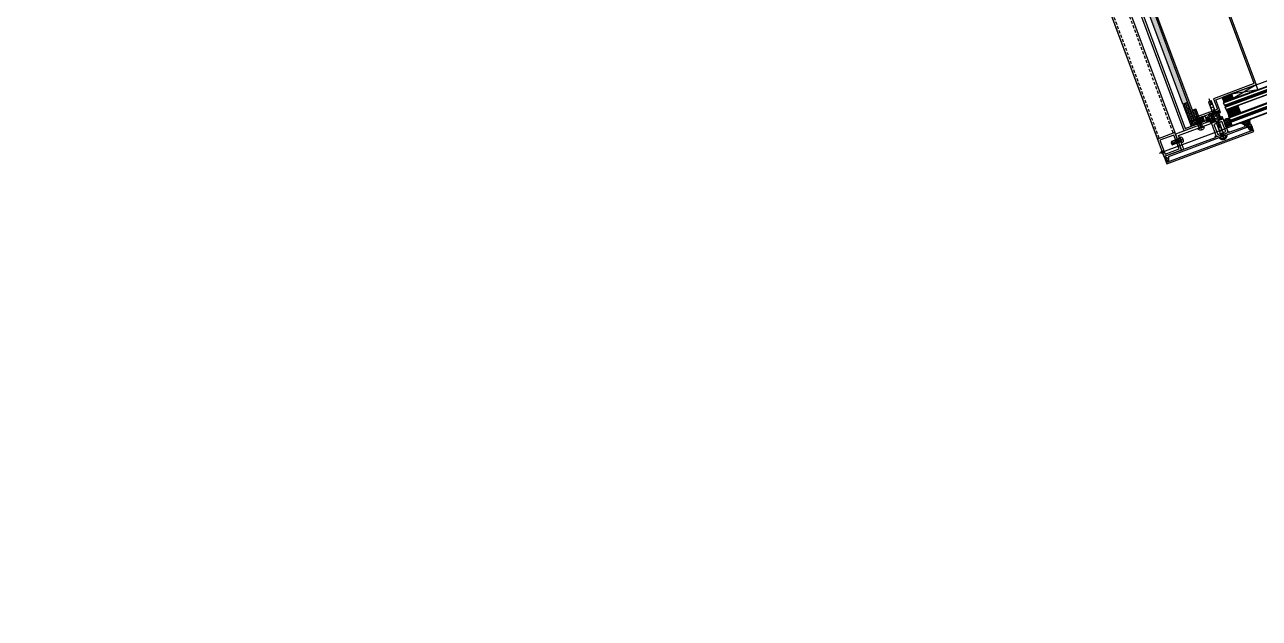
# Model space of a CAD drawing. Extents: x 12199666 to 24617114, y 1197707 to 2548648.
# Drawn here: x 12313494 to 12315486, y 1245557 to 1246514 of the extents above; entities that cross this region are included whole.
import ezdxf

# ---------------------------------------------------------------- set-up
doc = ezdxf.new("R2010")
doc.units = 0
doc.header["$LTSCALE"] = 10
doc.header["$MEASUREMENT"] = 0
for name, pattern in [('TX-PLAN-T1-F11$0$ACAD_ISO04W100', [30, 24, -3, 0, -3]), ('TX-PLAN-T1-F11$0$CENTER', [2, 1.25, -0.25, 0.25, -0.25]), ('TX-PLAN-T1-F11$0$CENTER2', [1.125, 0.75, -0.125, 0.125, -0.125]), ('TX-PLAN-T1-F11$0$CONTINOUS', [0]), ('TX-PLAN-T1-F11$0$DASHED', [0.75, 0.5, -0.25]), ('TX-PLAN-T1-F11$0$HIDDEN', [0.375, 0.25, -0.125])]:
    doc.linetypes.add(name, pattern=pattern)
for name, color, linetype in [('TX-PLAN-T1-F11$0$01', 1, 'Continuous'), ('TX-PLAN-T1-F11$0$F-Alum', 4, 'Continuous'), ('TX-PLAN-T1-F11$0$F-Bolt', 32, 'Continuous'), ('TX-PLAN-T1-F11$0$F-center', 6, 'TX-PLAN-T1-F11$0$ACAD_ISO04W100'), ('TX-PLAN-T1-F11$0$F-dashed line', 8, 'TX-PLAN-T1-F11$0$DASHED'), ('TX-PLAN-T1-F11$0$F-dim', 1, 'Continuous'), ('TX-PLAN-T1-F11$0$F-Glass', 5, 'Continuous'), ('TX-PLAN-T1-F11$0$F-Glazing', 8, 'Continuous'), ('TX-PLAN-T1-F11$0$F-Misc', 1, 'Continuous'), ('TX-PLAN-T1-F11$0$F-seslants', 8, 'Continuous'), ('TX-PLAN-T1-F11$0$F_MISC', 8, 'Continuous'), ('TX-PLAN-T1-F11$0$HAT', 155, 'Continuous'), ('TX-PLAN-T1-F11$0$Hatch', 8, 'Continuous'), ('TX-PLAN-T1-F11$0$Hatch @ 1 VP1', 8, 'Continuous'), ('TX-PLAN-T1-F11$0$Hatch @ 1 VPModel', 8, 'Continuous'), ('TX-PLAN-T1-F11$0$PJ', 4, 'Continuous'), ('TX-PLAN-T1-F11$0$TC', 4, 'Continuous'), ('TX-PLAN-T1-F11$0$中心线', 1, 'TX-PLAN-T1-F11$0$CENTER2'), ('TX-PLAN-T1-F11$0$虚线', 8, 'TX-PLAN-T1-F11$0$HIDDEN'), ('TX-PLAN-T1-F11$0$螺栓钉类', 241, 'Continuous')]:
    doc.layers.add(name, color=color, linetype=linetype)
for name, color, linetype, lineweight in [('TX-PLAN-T1-F11$0$_EDO-ALUMINIUM-SECTION', 90, 'Continuous', 30), ('TX-PLAN-T1-F11$0$A-ANNO-SYMB', 7, 'Continuous', 25), ('TX-PLAN-T1-F11$0$幕墙线', 114, 'Continuous', 30)]:
    doc.layers.add(name, color=color, linetype=linetype, lineweight=lineweight)
pattern_1 = [(30.016, (7246.2216, 83575.3152), (-1.37566501, 2.381185795), [2, -0.75]), (120.016, (7246.2216, 83575.3152), (-2.381185795, -1.37566501), [2, -0.75])]

# ---------------------------------------------------------------- blocks, each defined once
blk = doc.blocks.new('TX-PLAN-T1-F11$0$A$C3FFC0167')
at = {"layer": 'TX-PLAN-T1-F11$0$F-dim'}
for p, q in [((-5, 0), (5, 0)), ((0, 5), (0, -5))]:
    blk.add_line(p, q, dxfattribs=at)
blk.add_circle((0, 0), 2, dxfattribs=at)
blk = doc.blocks.new('*U340')
at = {"layer": 'TX-PLAN-T1-F11$0$Hatch @ 1 VP1'}
h = blk.add_hatch(dxfattribs=at)
h.set_pattern_fill('M_GASKET-PISA', color=256, style=0, pattern_type=2)
h.set_pattern_definition([(35.4236, (46.6097, 1.2635), (-0.869426, 1.222333), []), (125.4236, (46.6097, 1.2635), (-1.222333, -0.869426), [])])
edge = h.paths.add_edge_path()
edge.add_arc((-1, 2.7), 1.5, 270, 310.5724)
edge.add_line((0, 1.6), (1.2, 2.6))
edge.add_arc((2.2, 1.5), 1.5, 90, 130.5724, ccw=False)
edge.add_line((2.2, 3), (2.7, 3))
edge.add_arc((2.7, 6), 3, 270, 323.2383)
edge.add_line((5.1, 4.2), (7.7, 7.6))
edge.add_arc((7.8, 7.6), 0.1, 115.9383, 143.2383, ccw=False)
edge.add_line((7.7, 7.7), (9.5, 8.5))
edge.add_arc((9.4, 8.8), 0.25, 295.907, 450)
edge.add_line((9.4, 9), (6.6, 9))
edge.add_line((6.6, 9), (4.8, 8))
edge.add_arc((3.6, 10.3), 2.5, 214.0621, 297.3, ccw=False)
edge.add_arc((1.3, 8.7), 0.3, 34.0621, 90)
edge.add_line((1.3, 9), (-1.6, 9))
edge.add_arc((-1.6, 8.8), 0.25, 90, 256.4771)
edge.add_line((-1.6, 8.5), (0, 8.1))
edge.add_arc((-0.1, 8), 0.1, -90, 75.8013, ccw=False)
edge.add_line((-0.1, 7.9), (-0.1, 7.9))
edge.add_arc((-0.1, 10.4), 2.5, 215.2344, 270, ccw=False)
edge.add_arc((-2.2, 8.9), 0.1, 35.2344, 90)
edge.add_line((-2.2, 9), (-4.9, 9))
edge.add_arc((-4.9, 8.8), 0.25, 90, 256.4771)
edge.add_line((-4.9, 8.5), (-3.3, 8.1))
edge.add_arc((-3.3, 8), 0.1, -90, 75.8013, ccw=False)
edge.add_line((-3.3, 7.9), (-3.4, 7.9))
edge.add_arc((-3.4, 10.4), 2.5, 214.3262, 270, ccw=False)
edge.add_arc((-5.5, 8.9), 0.1, 34.3262, 110.1545)
edge.add_arc((-6.4, 11.4), 2.5, 265.3665, 290.1545, ccw=False)
edge.add_line((-6.6, 8.9), (-8.1, 9))
edge.add_arc((-8.1, 8.8), 0.25, 85.3665, 250.788)
edge.add_line((-8.2, 8.5), (-7.4, 8.2))
edge.add_arc((-8.1, 6.4), 2, 8.4736, 70.6401, ccw=False)
edge.add_line((-6.1, 6.6), (-5.2, 2))
edge.add_arc((-4.7, 2.1), 0.5, 188.4922, 360)
edge.add_line((-4.2, 2.1), (-4.2, 2.7))
edge.add_arc((-3.9, 2.7), 0.3, 90, 180, ccw=False)
edge.add_line((-3.9, 3), (-1.6, 3))
edge.add_arc((-1.6, 2.7), 0.3, 0, 90, ccw=False)
edge.add_line((-1.3, 2.7), (-1.3, 1.4))
edge.add_arc((-1.1, 1.4), 0.2, 180, 270)
edge.add_line((-1.1, 1.2), (-1, 1.2))
edge = h.paths.add_edge_path(flags=16)
edge.add_arc((-1.3, 5.2), 0.5, 188.3111, 270)
edge.add_line((-1.3, 4.7), (1.5, 4.7))
edge.add_arc((1.5, 5.2), 0.5, 270, 323.2383)
edge.add_line((1.9, 4.9), (2.3, 5.4))
edge.add_arc((1.9, 5.7), 0.5, 323.2383, 450)
edge.add_line((1.9, 6.2), (-1.5, 6.2))
edge.add_arc((-1.5, 5.7), 0.5, 90, 188.3111)
edge.add_line((-2, 5.6), (-1.8, 5.1))
at = {"layer": 'TX-PLAN-T1-F11$0$Hatch @ 1 VPModel'}
h = blk.add_hatch(dxfattribs=at)
h.set_pattern_fill('M_GASKET-PISA', color=256, style=0, pattern_type=2)
h.set_pattern_definition([(45, (45.75, 9), (-1.06066, 1.06066), []), (135, (45.75, 9), (-1.06066, -1.06066), [])])
edge = h.paths.add_edge_path()
edge.add_arc((-1, 2.7), 1.5, 270, 310.5724)
edge.add_line((0, 1.6), (1.2, 2.6))
edge.add_arc((2.2, 1.5), 1.5, 90, 130.5724, ccw=False)
edge.add_line((2.2, 3), (2.7, 3))
edge.add_arc((2.7, 6), 3, 270, 323.2383)
edge.add_line((5.1, 4.2), (7.7, 7.6))
edge.add_arc((7.8, 7.6), 0.1, 115.9383, 143.2383, ccw=False)
edge.add_line((7.7, 7.7), (9.5, 8.5))
edge.add_arc((9.4, 8.8), 0.25, 295.907, 450)
edge.add_line((9.4, 9), (6.6, 9))
edge.add_line((6.6, 9), (4.8, 8))
edge.add_arc((3.6, 10.3), 2.5, 214.0621, 297.3, ccw=False)
edge.add_arc((1.3, 8.7), 0.3, 34.0621, 90)
edge.add_line((1.3, 9), (-1.6, 9))
edge.add_arc((-1.6, 8.8), 0.25, 90, 256.4771)
edge.add_line((-1.6, 8.5), (0, 8.1))
edge.add_arc((-0.1, 8), 0.1, -90, 75.8013, ccw=False)
edge.add_line((-0.1, 7.9), (-0.1, 7.9))
edge.add_arc((-0.1, 10.4), 2.5, 215.2344, 270, ccw=False)
edge.add_arc((-2.2, 8.9), 0.1, 35.2344, 90)
edge.add_line((-2.2, 9), (-4.9, 9))
edge.add_arc((-4.9, 8.8), 0.25, 90, 256.4771)
edge.add_line((-4.9, 8.5), (-3.3, 8.1))
edge.add_arc((-3.3, 8), 0.1, -90, 75.8013, ccw=False)
edge.add_line((-3.3, 7.9), (-3.4, 7.9))
edge.add_arc((-3.4, 10.4), 2.5, 214.3262, 270, ccw=False)
edge.add_arc((-5.5, 8.9), 0.1, 34.3262, 110.1545)
edge.add_arc((-6.4, 11.4), 2.5, 265.3665, 290.1545, ccw=False)
edge.add_line((-6.6, 8.9), (-8.1, 9))
edge.add_arc((-8.1, 8.8), 0.25, 85.3665, 250.788)
edge.add_line((-8.2, 8.5), (-7.4, 8.2))
edge.add_arc((-8.1, 6.4), 2, 8.4736, 70.6401, ccw=False)
edge.add_line((-6.1, 6.6), (-5.2, 2))
edge.add_arc((-4.7, 2.1), 0.5, 188.4922, 360)
edge.add_line((-4.2, 2.1), (-4.2, 2.7))
edge.add_arc((-3.9, 2.7), 0.3, 90, 180, ccw=False)
edge.add_line((-3.9, 3), (-1.6, 3))
edge.add_arc((-1.6, 2.7), 0.3, 0, 90, ccw=False)
edge.add_line((-1.3, 2.7), (-1.3, 1.4))
edge.add_arc((-1.1, 1.4), 0.2, 180, 270)
edge.add_line((-1.1, 1.2), (-1, 1.2))
edge = h.paths.add_edge_path(flags=16)
edge.add_arc((-1.3, 5.2), 0.5, 188.3111, 270)
edge.add_line((-1.3, 4.7), (1.5, 4.7))
edge.add_arc((1.5, 5.2), 0.5, 270, 323.2383)
edge.add_line((1.9, 4.9), (2.3, 5.4))
edge.add_arc((1.9, 5.7), 0.5, 323.2383, 450)
edge.add_line((1.9, 6.2), (-1.5, 6.2))
edge.add_arc((-1.5, 5.7), 0.5, 90, 188.3111)
edge.add_line((-2, 5.6), (-1.8, 5.1))
blk = doc.blocks.new('TX-PLAN-T1-F11$0$A$C08103915')
at = {"layer": 'TX-PLAN-T1-F11$0$Hatch'}
blk.add_blockref('*U340', (0, 0), dxfattribs=at)
blk = doc.blocks.new('*U170')
at = {"layer": 'TX-PLAN-T1-F11$0$HAT'}
h = blk.add_hatch(dxfattribs=at)
h.set_pattern_fill('ANSI33', color=256, scale=0.833333)
h.set_pattern_definition([(45, (-71600.1046, -19870.7032), (-1.87088669, 1.87088669), []), (45, (-71598.2337, -19870.7032), (-1.87088669, 1.87088669), [1.32291667, -0.66145833])])
edge = h.paths.add_edge_path()
edge.add_arc((5, 18.5), 19.1, 254.853, 285.147, ccw=False)
edge.add_line((0, 0), (0, -7.9))
edge.add_arc((5, -8.2), 5.01, 2.9798, 177.0202, ccw=False)
edge.add_line((10, -7.9), (10, 0))
h = blk.add_hatch(dxfattribs=at)
h.set_pattern_fill('HEX', color=256, scale=0.833333)
h.set_pattern_definition([(0, (-71600.1046, -19870.7032), (0, 1.374815), [0.79375, -1.5875]), (120, (-71600.1046, -19870.7032), (-1.190624716, -0.6874075), [0.79375, -1.5875]), (60, (-71599.3109, -19870.7032), (-1.190624716, 0.6874075), [0.79375, -1.5875])])
edge = h.paths.add_edge_path()
edge.add_arc((5, -8.2), 5.01, 0, 360)
at = {"layer": 'TX-PLAN-T1-F11$0$01'}
blk.add_lwpolyline([(10, 0, -0.132958), (0, 0), (0, -7.9, -0.9493), (10, -7.9)], format="xyb", close=True, dxfattribs=at)
blk.add_circle((5, -8.2), 5.01, dxfattribs=at)
blk = doc.blocks.new('*U163')
at = {"linetype": 'Continuous'}
for points in [[(-39.6, 1), (-39.6, 715.2), (-41.1, 715.2), (-41.1, 1)], [(-14, 1), (-14, 715.2), (-15.6, 715.2), (-15.6, 1)]]:
    blk.add_hatch(color=4, dxfattribs=at).paths.add_polyline_path(points)
at = {"layer": 'TX-PLAN-T1-F11$0$TC'}
h = blk.add_hatch(dxfattribs=at)
h.set_pattern_fill('ANSI31', color=256, scale=0.5, style=0)
h.set_pattern_definition([(45, (41571.4629, 2291.4218), (-1.122532015, 1.122532015), [])])
h.paths.add_polyline_path([(-32.1, 20), (-32.1, 11.5), (-33.6, 11.5), (-33.6, 20)])
h = blk.add_hatch(dxfattribs=at)
h.set_pattern_fill('ANSI31', color=256, scale=0.5, style=0)
h.set_pattern_definition([(45, (41571.4629, 2291.4218), (-1.122532015, 1.122532015), [])])
h.paths.add_polyline_path([(-23.1, 20), (-23.1, 11.5), (-21.6, 11.5), (-21.6, 20)])
h = blk.add_hatch(dxfattribs=at)
h.set_pattern_fill('ANSI31', color=256, scale=0.5, style=0)
h.set_pattern_definition([(45, (41571.4629, 2291.4218), (-1.122532015, 1.122532015), [])])
h.paths.add_polyline_path([(-23.1, 20), (-23.1, 11.5), (-21.6, 11.5), (-21.6, 20)])
h = blk.add_hatch(dxfattribs=at)
h.set_pattern_fill('ANSI37', color=256, scale=0.5, style=0)
h.set_pattern_definition([(45, (41571.4629, 2291.4218), (-1.122532015, 1.122532015), []), (135, (41571.4629, 2291.4218), (-1.122532015, -1.122532015), [])])
edge = h.paths.add_edge_path()
edge.add_line((-27.6, 10), (-30.6, 10))
edge.add_line((-30.6, 10), (-32.1, 11.5))
edge.add_line((-32.1, 11.5), (-33.6, 11.5))
edge.add_line((-33.6, 11.5), (-33.6, 1))
edge.add_line((-33.6, 1), (-34.6, 0))
edge.add_arc((-27.6, -31.1), 31.9, 77.3332, 102.6668, ccw=False)
edge.add_line((-20.6, 0), (-21.6, 1))
edge.add_line((-21.6, 1), (-21.6, 11.5))
edge.add_line((-21.6, 11.5), (-23.1, 11.5))
edge.add_line((-23.1, 11.5), (-24.6, 10))
edge.add_line((-24.6, 10), (-27.6, 10))
h = blk.add_hatch(dxfattribs=at)
h.set_pattern_fill('HONEY', color=256, scale=0.3, style=0)
h.set_pattern_definition([(0, (41571.4629, 2291.4218), (1.42875, 0.824889), [0.9525, -1.905]), (120, (41571.4629, 2291.4218), (-1.42874983, 0.824889296), [0.9525, -1.905]), (60, (41571.4629, 2291.4218), (1.7e-07, 1.649778296), [-1.905, 0.9525])])
h.paths.add_polyline_path([(-24.9, 10.8), (-23.9, 11.8), (-23.9, 19.2), (-31.3, 19.2), (-31.3, 11.8), (-30.2, 10.8)])
at = {"color": 4, "linetype": 'Continuous'}
for points in [[(-39.6, 1), (-39.6, 715.2), (-41.1, 715.2), (-41.1, 1)], [(-14, 1), (-14, 715.2), (-15.6, 715.2), (-15.6, 1)]]:
    blk.add_lwpolyline(points, close=True, dxfattribs=at)
at = {"layer": 'TX-PLAN-T1-F11$0$F-Glass'}
for points in [[(-49.1, 715.2), (-49.1, 1), (-48.1, 0), (-42.1, 0), (-41.1, 1), (-41.1, 715.2)], [(-33.6, 715.2), (-33.6, 1), (-34.6, 0), (-38.6, 0), (-39.6, 1), (-39.6, 715.2)], [(-21.6, 715.2), (-21.6, 1), (-20.6, 0), (-16.6, 0), (-15.6, 1), (-15.6, 715.2)], [(-14, 715.2), (-14, 1), (-13, 0), (-9, 0), (-8, 1), (-8, 715.2)]]:
    blk.add_lwpolyline(points, dxfattribs=at)
at = {"layer": 'TX-PLAN-T1-F11$0$PJ'}
for points in [[(-32.1, 20), (-32.1, 11.5), (-33.6, 11.5), (-33.6, 20)], [(-23.1, 20), (-23.1, 11.5), (-21.6, 11.5), (-21.6, 20)], [(-23.1, 20), (-23.1, 11.5), (-21.6, 11.5), (-21.6, 20)]]:
    blk.add_lwpolyline(points, close=True, dxfattribs=at)
at = {"layer": 'TX-PLAN-T1-F11$0$PJ', "ltscale": 3}
for points in [[(-24.6, 10), (-23.1, 11.5), (-23.1, 20), (-32.1, 20), (-32.1, 11.5), (-30.6, 10)], [(-24.9, 10.8), (-23.9, 11.8), (-23.9, 19.2), (-31.3, 19.2), (-31.3, 11.8), (-30.2, 10.8)]]:
    blk.add_lwpolyline(points, close=True, dxfattribs=at)
at = {"layer": 'TX-PLAN-T1-F11$0$PJ'}
blk.add_lwpolyline([(-27.6, 10), (-30.6, 10), (-32.1, 11.5), (-33.6, 11.5), (-33.6, 1), (-34.6, 0, -0.110991), (-20.6, 0), (-21.6, 1), (-21.6, 11.5), (-23.1, 11.5), (-24.6, 10)], format="xyb", close=True, dxfattribs=at)
at = {"layer": 'TX-PLAN-T1-F11$0$TC', "color": 9, "linetype": 'Continuous'}
for p, q in [((-48.1, 0), (-48.1, 715.2)), ((-42.1, 0), (-42.1, 715.2)), ((-38.6, 0), (-38.6, 715.2)), ((-34.6, 0), (-34.6, 715.2)), ((-20.6, 0), (-20.6, 715.2)), ((-16.6, 0), (-16.6, 715.2)), ((-13, 0), (-13, 715.2)), ((-9, 0), (-9, 715.2))]:
    blk.add_line(p, q, dxfattribs=at)
blk = doc.blocks.new('*U162')
at = {"layer": 'TX-PLAN-T1-F11$0$F-Misc'}
blk.add_lwpolyline([(0, -8), (0, 0), (-42.2, 0), (-42.2, -8)], close=True, dxfattribs=at)
for points in [[(0, -8), (-42.2, 0)], [(-42.2, -8), (0, 0)]]:
    blk.add_lwpolyline(points, dxfattribs=at)
blk = doc.blocks.new('TX-PLAN-T1-F11$0$ld')
blk.add_lwpolyline([(2, 0), (2, 5.6), (1.5, 6.1), (-1.5, 6.1), (-2, 5.6), (-2, 0)])
at = {"layer": 'TX-PLAN-T1-F11$0$A-ANNO-SYMB', "color": 0}
blk.add_line((-2, 0), (2, 0), dxfattribs=at)
at = {"layer": 'TX-PLAN-T1-F11$0$F-center'}
blk.add_lwpolyline([(0, -0.6), (0, 6.9)], dxfattribs=at)
at = {"layer": 'TX-PLAN-T1-F11$0$F-dashed line'}
for points in [[(1.3, 0), (1.3, 1.5), (0.7, 2), (-0.7, 2), (-1.3, 1.5), (-1.3, 0)], [(-0.6, 0), (-0.6, 2)], [(0.6, 0), (0.6, 2)]]:
    blk.add_lwpolyline(points, dxfattribs=at)
blk = doc.blocks.new('TX-PLAN-T1-F11$0$qertqtwet')
at = {"layer": 'TX-PLAN-T1-F11$0$F-Glazing'}
h = blk.add_hatch(dxfattribs=at)
h.set_pattern_fill('ANSI37', color=256, angle=270, style=0)
h.set_pattern_definition([(315, (-29614.423, -25731.6915), (1.122532, 1.122532), []), (45, (-29614.423, -25731.6915), (-1.122532, 1.122532), [])])
h.paths.add_polyline_path([(-29820.6, -22812.5), (-29818.8, -22812.5), (-29818.8, -22810.3, 0.323429), (-29824.2, -22817), (-29822.2, -22817, -0.118516), (-29821.2, -22812.9, -0.281861)])
h.paths.add_polyline_path([(-29822.2, -22817), (-29824.2, -22817, 0.356058), (-29818.8, -22824.5), (-29818.8, -22821.4), (-29820.6, -22821.4, -0.281861), (-29821.2, -22821, -0.118516)])
at = {"color": 8, "linetype": 'TX-PLAN-T1-F11$0$CENTER'}
blk.add_line((-29825.5, -22817, -46928.1), (-29754.6, -22817, -46928.1), dxfattribs=at)
blk.add_line((-29825.5, -22817, -46928.1), (-29754.6, -22817, -46928.1), dxfattribs=at)
at = {"color": 8, "linetype": 'TX-PLAN-T1-F11$0$DASHED'}
for p, q in [((-29818.8, -22814.9, -46928.1), (-29758.8, -22814.9, -46928.1)), ((-29818.8, -22814.9, -46928.1), (-29758.8, -22814.9, -46928.1)), ((-29818.8, -22819.1, -46928.1), (-29758.8, -22819.1, -46928.1)), ((-29818.8, -22819.1, -46928.1), (-29758.8, -22819.1, -46928.1))]:
    blk.add_line(p, q, dxfattribs=at)
blk.add_arc((-29816.9, -22817.4, -23464.1), 7.31, 104.9573, 255.0427)
at = {"layer": 'TX-PLAN-T1-F11$0$F-Bolt', "elevation": -46928.1}
blk.add_lwpolyline([(-29821, -22820.5, 0.209935), (-29819.3, -22821.5), (-29818.8, -22821.5), (-29818.8, -22812.5), (-29819.3, -22812.5, 0.209935), (-29821, -22813.4, 0.143384), (-29822.1, -22816.4), (-29820.8, -22816.4), (-29820.8, -22817.6), (-29822.1, -22817.6, 0.143384)], format="xyb", close=True, dxfattribs=at)
blk.add_lwpolyline([(-29821, -22820.5, 0.209935), (-29819.3, -22821.5), (-29818.8, -22821.5), (-29818.8, -22812.5), (-29819.3, -22812.5, 0.209935), (-29821, -22813.4, 0.143384), (-29822.1, -22816.4), (-29820.8, -22816.4), (-29820.8, -22817.6), (-29822.1, -22817.6, 0.143384)], format="xyb", close=True, dxfattribs=at)
blk.add_lwpolyline([(-29818.8, -22819.5), (-29759.2, -22819.5), (-29758.8, -22819.1), (-29758.8, -22814.9), (-29759.2, -22814.5), (-29818.8, -22814.5)], dxfattribs=at)
blk.add_lwpolyline([(-29818.8, -22819.5), (-29759.2, -22819.5), (-29758.8, -22819.1), (-29758.8, -22814.9), (-29759.2, -22814.5), (-29818.8, -22814.5)], dxfattribs=at)
blk = doc.blocks.new('*U341')
at = {"layer": 'TX-PLAN-T1-F11$0$Hatch @ 1 VP1'}
h = blk.add_hatch(dxfattribs=at)
h.set_pattern_fill('M_SYNTHETIC-PISA', color=256, pattern_type=2)
h.set_pattern_definition([(80.4236, (60.7473, 419.571), (-5.91639, 0.99817), []), (80.4236, (61.487, 419.446), (-5.91639, 0.99817), []), (80.4236, (62.2264, 419.3215), (-5.91639, 0.99817), []), (80.4236, (64.445, 418.947), (-5.91639, 0.99817), [])])
edge = h.paths.add_edge_path()
edge.add_arc((-6.9, -1.6), 0.5, 270, 300, ccw=False)
edge.add_line((-6.9, -2.1), (-6.9, -2.1))
edge.add_arc((-6.9, -1.6), 0.5, 180, 270, ccw=False)
edge.add_line((-7.4, -1.6), (-7.4, 1.6))
edge.add_arc((-6.9, 1.6), 0.5, 90, 180, ccw=False)
edge.add_line((-6.9, 2.1), (-6.9, 2.1))
edge.add_arc((-6.9, 1.6), 0.5, 60, 90, ccw=False)
edge.add_line((-6.6, 2), (-4.8, 1))
edge.add_line((-4.8, 1), (4.8, 1))
edge.add_line((4.8, 1), (6.6, 2))
edge.add_arc((6.9, 1.6), 0.5, 90, 120, ccw=False)
edge.add_line((6.9, 2.1), (6.9, 2.1))
edge.add_arc((6.9, 1.6), 0.5, 0, 90, ccw=False)
edge.add_line((7.4, 1.6), (7.4, -1.6))
edge.add_arc((6.9, -1.6), 0.5, -90, 0, ccw=False)
edge.add_line((6.9, -2.1), (6.9, -2.1))
edge.add_arc((6.9, -1.6), 0.5, 240, 270, ccw=False)
edge.add_line((6.6, -2), (4.8, -1))
edge.add_line((4.8, -1), (-4.8, -1))
edge.add_line((-4.8, -1), (-6.6, -2))
at = {"layer": 'TX-PLAN-T1-F11$0$Hatch @ 1 VPModel'}
h = blk.add_hatch(dxfattribs=at)
h.set_pattern_fill('M_SYNTHETIC-PISA', color=256, pattern_type=2)
h.set_pattern_definition([(90, (-9.9, 423.83), (-6, 4e-16), []), (90, (-9.15, 423.83), (-6, 4e-16), []), (90, (-8.4, 423.83), (-6, 4e-16), []), (90, (-6.15, 423.83), (-6, 4e-16), [])])
edge = h.paths.add_edge_path()
edge.add_arc((-6.9, -1.6), 0.5, 270, 300, ccw=False)
edge.add_line((-6.9, -2.1), (-6.9, -2.1))
edge.add_arc((-6.9, -1.6), 0.5, 180, 270, ccw=False)
edge.add_line((-7.4, -1.6), (-7.4, 1.6))
edge.add_arc((-6.9, 1.6), 0.5, 90, 180, ccw=False)
edge.add_line((-6.9, 2.1), (-6.9, 2.1))
edge.add_arc((-6.9, 1.6), 0.5, 60, 90, ccw=False)
edge.add_line((-6.6, 2), (-4.8, 1))
edge.add_line((-4.8, 1), (4.8, 1))
edge.add_line((4.8, 1), (6.6, 2))
edge.add_arc((6.9, 1.6), 0.5, 90, 120, ccw=False)
edge.add_line((6.9, 2.1), (6.9, 2.1))
edge.add_arc((6.9, 1.6), 0.5, 0, 90, ccw=False)
edge.add_line((7.4, 1.6), (7.4, -1.6))
edge.add_arc((6.9, -1.6), 0.5, -90, 0, ccw=False)
edge.add_line((6.9, -2.1), (6.9, -2.1))
edge.add_arc((6.9, -1.6), 0.5, 240, 270, ccw=False)
edge.add_line((6.6, -2), (4.8, -1))
edge.add_line((4.8, -1), (-4.8, -1))
edge.add_line((-4.8, -1), (-6.6, -2))
blk = doc.blocks.new('TX-PLAN-T1-F11$0$A$C455C3A01')
at = {"color": 0, "linetype": 'ByBlock'}
blk.add_lwpolyline([(-6.6, -2, -0.131652), (-6.9, -2.1), (-6.9, -2.1, -0.414214), (-7.4, -1.6), (-7.4, 1.6, -0.414214), (-6.9, 2.1), (-6.9, 2.1, -0.131652), (-6.6, 2), (-4.8, 1), (4.8, 1), (6.6, 2, -0.131652), (6.9, 2.1), (6.9, 2.1, -0.414214), (7.4, 1.6), (7.4, -1.6, -0.414214), (6.9, -2.1), (6.9, -2.1, -0.131652), (6.6, -2), (4.8, -1), (-4.8, -1)], format="xyb", close=True, dxfattribs=at)
at = {"layer": 'TX-PLAN-T1-F11$0$Hatch'}
blk.add_blockref('*U341', (0, 0), dxfattribs=at)
blk = doc.blocks.new('*U181')
at = {"layer": 'TX-PLAN-T1-F11$0$HAT'}
h = blk.add_hatch(dxfattribs=at)
h.set_pattern_fill('ANSI33', color=256, scale=0.5)
h.set_pattern_definition([(45, (-42960.0628, -11922.4219), (-1.122532015, 1.122532015), []), (45, (-42958.9402, -11922.4219), (-1.122532015, 1.122532015), [0.79375, -0.396875])])
edge = h.paths.add_edge_path()
edge.add_arc((3, 11.1), 11.5, 254.853, 285.147, ccw=False)
edge.add_line((0, 0), (0, -4.7))
edge.add_arc((3, -4.9), 3, 2.9798, 177.0202, ccw=False)
edge.add_line((6, -4.7), (6, 0))
h = blk.add_hatch(dxfattribs=at)
h.set_pattern_fill('HEX', color=256, scale=0.5)
h.set_pattern_definition([(0, (-42960.0628, -11922.4219), (0, 0.824889), [0.47625, -0.9525]), (120, (-42960.0628, -11922.4219), (-0.71437483, -0.4124445), [0.47625, -0.9525]), (60, (-42959.5865, -11922.4219), (-0.71437483, 0.4124445), [0.47625, -0.9525])])
edge = h.paths.add_edge_path()
edge.add_arc((3, -4.9), 3, 0, 360)
at = {"layer": 'TX-PLAN-T1-F11$0$01'}
blk.add_lwpolyline([(6, 0, -0.132958), (0, 0), (0, -4.7, -0.9493), (6, -4.7)], format="xyb", close=True, dxfattribs=at)
blk.add_circle((3, -4.9), 3, dxfattribs=at)
blk = doc.blocks.new('*U175')
at = {"layer": 'TX-PLAN-T1-F11$0$中心线', "color": 1, "linetype": 'TX-PLAN-T1-F11$0$CENTER', "ltscale": 2.357948}
blk.add_line((0, 30.9), (0, -5), dxfattribs=at)
at = {"layer": 'TX-PLAN-T1-F11$0$虚线', "linetype": 'TX-PLAN-T1-F11$0$HIDDEN', "ltscale": 0.5}
for p, q in [((-1.9, 0), (-1.9, 30)), ((1.9, 0), (1.9, 30))]:
    blk.add_line(p, q, dxfattribs=at)
at = {"layer": 'TX-PLAN-T1-F11$0$螺栓钉类', "color": 241, "linetype": 'Continuous'}
for p, q in [((-2.4, 30), (-3, 29.4)), ((3, 29.4), (-3, 29.4)), ((-3, 0), (-3, 29.4)), ((2.4, 30), (-2.4, 30)), ((2.4, 30), (3, 29.4)), ((3, 0), (3, 29.4)), ((-0.9, -1), (0.5, 0)), ((0.2, -1), (1.7, 0))]:
    blk.add_line(p, q, dxfattribs=at)
blk.add_lwpolyline([(4.4, 0), (4.4, -1), (-4.4, -1), (-4.4, 0)], close=True, dxfattribs=at)
blk.add_lwpolyline([(-4.8, -1), (4.8, -1), (4.8, -2.3, -0.207256), (0.7, -4.7), (0.7, -3.4), (-0.7, -3.4), (-0.7, -4.7, -0.207256), (-4.8, -2.3)], format="xyb", close=True, dxfattribs=at)
blk = doc.blocks.new('*U176')
at = {"layer": 'TX-PLAN-T1-F11$0$F-Misc'}
blk.add_lwpolyline([(0, -8), (0, 0), (-22.7, 0), (-22.7, -8)], close=True, dxfattribs=at)
for points in [[(0, -8), (-22.7, 0)], [(-22.7, -8), (0, 0)]]:
    blk.add_lwpolyline(points, dxfattribs=at)
blk = doc.blocks.new('*U172')
at = {"layer": 'TX-PLAN-T1-F11$0$中心线', "color": 1, "linetype": 'TX-PLAN-T1-F11$0$CENTER', "ltscale": 2.357948}
blk.add_line((0, 15.9), (0, -5), dxfattribs=at)
at = {"layer": 'TX-PLAN-T1-F11$0$虚线', "linetype": 'TX-PLAN-T1-F11$0$HIDDEN', "ltscale": 0.5}
for p, q in [((-1.9, 0), (-1.9, 15)), ((1.9, 0), (1.9, 15))]:
    blk.add_line(p, q, dxfattribs=at)
at = {"layer": 'TX-PLAN-T1-F11$0$螺栓钉类', "color": 241, "linetype": 'Continuous'}
for p, q in [((-2.4, 15), (-3, 14.4)), ((3, 14.4), (-3, 14.4)), ((-3, 0), (-3, 14.4)), ((2.4, 15), (-2.4, 15)), ((-0.9, -1), (0.5, 0)), ((0.2, -1), (1.7, 0)), ((2.4, 15), (3, 14.4)), ((3, 0), (3, 14.4))]:
    blk.add_line(p, q, dxfattribs=at)
blk.add_lwpolyline([(4.4, 0), (4.4, -1), (-4.4, -1), (-4.4, 0)], close=True, dxfattribs=at)
blk.add_lwpolyline([(-4.8, -1), (4.8, -1), (4.8, -2.3, -0.207256), (0.7, -4.7), (0.7, -3.4), (-0.7, -3.4), (-0.7, -4.7, -0.207256), (-4.8, -2.3)], format="xyb", close=True, dxfattribs=at)
blk = doc.blocks.new('TX-PLAN-T1-F11$0$TY001')
at = {"layer": 'TX-PLAN-T1-F11$0$F-seslants'}
h = blk.add_hatch(dxfattribs=at)
h.set_pattern_fill('ANSI37', color=256, scale=10, angle=30.016)
h.set_pattern_definition([(75.016, (3490.5444, 60834.2284), (-1.20749758, 0.323186622), []), (165.016, (3490.5444, 60834.2284), (-0.323186622, -1.20749758), [])])
h.paths.add_polyline_path([(469.8, -538.5), (455.9, -546.5), (459.9, -553.5), (473.8, -545.5)])
at = {"layer": 'TX-PLAN-T1-F11$0$Hatch'}
h = blk.add_hatch(dxfattribs=at)
h.set_pattern_fill('ANGLE', color=256, scale=10, angle=30.016)
h.set_pattern_definition(pattern_1)
h.paths.add_polyline_path([(350.2, -354.7), (354.3, -361.7), (322.4, -380.1), (322.4, -425.9), (402.1, -563.8), (395.1, -567.8), (314.4, -428), (314.4, -375.4), (343.3, -358.7), (343.4, -358.6)])
h = blk.add_hatch(dxfattribs=at)
h.set_pattern_fill('ANGLE', color=256, scale=10, angle=30.016)
h.set_pattern_definition(pattern_1)
h.paths.add_polyline_path([(395.1, -567.8), (414.1, -600.6), (434, -589.2), (430, -582.2), (417, -589.7), (402.1, -563.8)])
at = {"layer": 'TX-PLAN-T1-F11$0$F-Alum'}
blk.add_line((506.3, -517.4), (1074, -189.5), dxfattribs=at)
at = {"layer": 'TX-PLAN-T1-F11$0$F-Alum', "flags": 128}
for points in [[(53, -31.8), (390.1, -615.2)], [(27, -46.8), (364.1, -630.2)]]:
    blk.add_lwpolyline(points, dxfattribs=at)
at = {"layer": 'TX-PLAN-T1-F11$0$F-Alum'}
for points in [[(455.5, -567.8), (455.5, -567.8), (446.4, -552.1), (505.8, -517.7, 0.414214), (506.2, -516.4), (401.2, -334.6), (322.4, -380.1)], [(439.4, -573.3), (418.1, -585.6), (325.4, -425.1), (325.4, -381.8), (399.2, -339.2, -0.414214), (400.6, -339.5), (502.1, -515.3, -0.414214), (501.7, -516.6), (442.5, -550.9, 0.414214), (442.4, -551.1), (451.3, -566.5)], [(309.3, -439.5), (405.4, -605.7), (437.1, -587.3), (438.6, -589.9), (435.2, -591.9), (435.2, -591.9), (404.3, -609.8), (306.5, -440.5, -0.131724), (306.3, -440), (306.3, -376.6), (335.2, -359.9), (336.7, -362.5), (309.3, -378.3), (309.3, -439.5)], [(495.6, -601.1), (495.6, -601.1), (474.8, -613.1), (474.8, -613.1), (386.1, -664.3), (386.1, -664.3), (388.7, -662.8), (388.7, -662.8), (386.1, -664.3), (383.2, -659.3), (384.1, -658.8, 1), (383.1, -657.1), (381.4, -658.1), (380.2, -656.1), (379.3, -656.6), (385.4, -667), (477.5, -613.8), (477.5, -613.8), (494.9, -603.8), (494.9, -603.8), (515.3, -592), (509.2, -581.6), (508.4, -582.1), (509.5, -584.1), (507.8, -585.1, 1), (508.8, -586.8), (509.6, -586.3), (512.5, -591.3), (509.9, -592.8), (509.9, -592.8), (512.5, -591.3), (512.5, -591.3), (495.6, -601.1)]]:
    blk.add_lwpolyline(points, format="xyb", dxfattribs=at)
for points in [[(322.4, -380.1), (322.4, -425.9), (406, -570.6)], [(406, -570.6), (406, -570.6), (417, -589.7), (438.3, -577.4)], [(474.7, -601), (473.7, -599.3), (475.4, -598.3), (476.4, -600), (500.1, -586.4), (499.4, -585.3), (499.4, -585.1), (499.5, -585), (501.3, -584), (501.4, -583.9), (501.5, -584.1), (501.9, -584.8), (501.1, -585.2), (501.9, -586.5), (506.6, -583.7), (505.9, -582.5), (505.1, -583), (504.7, -582.3), (504.6, -582.1), (504.7, -581.9), (506.5, -580.9), (506.6, -580.9), (506.8, -581), (507.7, -582.5), (508.3, -582.1), (509.3, -583.9), (509.3, -583.9)], [(381.3, -657.8), (381.3, -657.8), (380, -655.7), (455.9, -611.9), (454.9, -610.2), (456.6, -609.2), (457.6, -610.9), (474.7, -601)]]:
    blk.add_lwpolyline(points, dxfattribs=at)
at = {"layer": 'TX-PLAN-T1-F11$0$F-Alum', "elevation": 0}
for points in [[(446.7, -572.3), (445, -573.3), (446, -575.1, -0.414214), (445.8, -575.8), (444.1, -576.8, -0.414214), (443.9, -576.7, -0.137852), (443.9, -576.6), (443.9, -574.9, 0.137852), (443.9, -574.7), (443.7, -574.5, 0.414214), (443.3, -574.4), (440, -576.3, -0.213422), (439.8, -576.3, 0.213422), (439.5, -576.4, 0.520661), (439.5, -576.9), (441.3, -577.7, 0.267949), (441.5, -577.7), (441.6, -577.6, -0.267949), (441.8, -577.6, -0.065543), (441.9, -577.6, -0.198912), (442, -577.8), (442, -578.3, -0.176327), (441.9, -578.5), (440.6, -580.4, -0.02182), (440.6, -580.4, -0.414214), (440.1, -580.5, -0.087489), (440.1, -580.4), (439.3, -579.1, -0.263725), (439.3, -578.8, 0.359508), (439.3, -578.4), (438.5, -577.8, -0.086106), (438.4, -577.6), (438.3, -577.4)], [(446.7, -572.3), (445, -573.3), (446, -575.1, -0.414214), (445.8, -575.8), (444.1, -576.8, -0.414214), (443.9, -576.7, -0.137852), (443.9, -576.6), (443.9, -574.9, 0.137852), (443.9, -574.7), (443.7, -574.5, 0.414214), (443.3, -574.4), (440, -576.3, -0.213422), (439.8, -576.3, 0.213422), (439.5, -576.4, 0.520661), (439.5, -576.9), (441.3, -577.7, 0.267949), (441.5, -577.7), (441.6, -577.6, -0.267949), (441.8, -577.6, -0.065543), (441.9, -577.6, -0.198912), (442, -577.8), (442, -578.3, -0.176327), (441.9, -578.5), (440.6, -580.4, -0.02182), (440.6, -580.4, -0.414214), (440.1, -580.5, -0.087489), (440.1, -580.4), (439.3, -579.1, -0.263725), (439.3, -578.8, 0.359508), (439.3, -578.4), (438.5, -577.8, -0.086106), (438.4, -577.6), (438.3, -577.4)], [(446.7, -572.3), (448.5, -571.3), (449.5, -573.1, 0.414214), (450.2, -573.3), (451.9, -572.3, 0.414214), (452, -572.1, 0.137852), (451.9, -572), (450.3, -571.1, -0.137852), (450.2, -571), (450.1, -570.8, -0.414214), (450.2, -570.4), (453.5, -568.5, 0.213422), (453.7, -568.3, -0.213422), (453.8, -568.1, -0.520661), (454.3, -568.3), (454.1, -570.3, -0.267949), (454, -570.5), (453.8, -570.6, 0.267949), (453.7, -570.7, 0.065543), (453.7, -570.8, 0.198912), (453.8, -570.9), (454.2, -571.2, 0.176327), (454.4, -571.3), (456.8, -571, 0.02182), (456.8, -571, 0.414214), (457.1, -570.7, 0.087489), (457, -570.6), (456.3, -569.3, 0.263725), (456, -569.2, -0.359508), (455.7, -568.9), (455.5, -567.9, 0.086106), (455.5, -567.8), (455.5, -567.8)], [(446.7, -572.3), (448.5, -571.3), (449.5, -573.1, 0.414214), (450.2, -573.3), (451.9, -572.3, 0.414214), (452, -572.1, 0.137852), (451.9, -572), (450.3, -571.1, -0.137852), (450.2, -571), (450.1, -570.8, -0.414214), (450.2, -570.4), (453.5, -568.5, 0.213422), (453.7, -568.3, -0.213422), (453.8, -568.1, -0.520661), (454.3, -568.3), (454.1, -570.3, -0.267949), (454, -570.5), (453.8, -570.6, 0.267949), (453.7, -570.7, 0.065543), (453.7, -570.8, 0.198912), (453.8, -570.9), (454.2, -571.2, 0.176327), (454.4, -571.3), (456.8, -571, 0.02182), (456.8, -571, 0.414214), (457.1, -570.7, 0.087489), (457, -570.6), (456.3, -569.3, 0.263725), (456, -569.2, -0.359508), (455.7, -568.9), (455.5, -567.9, 0.086106), (455.5, -567.8), (455.5, -567.8)]]:
    blk.add_lwpolyline(points, format="xyb", dxfattribs=at)
blk.add_lwpolyline([(439.4, -573.3), (439.4, -573.3), (451.3, -566.5), (451.3, -566.5)], dxfattribs=at)
blk.add_lwpolyline([(439.4, -573.3), (439.4, -573.3), (451.3, -566.5), (451.3, -566.5)], dxfattribs=at)
at = {"layer": 'TX-PLAN-T1-F11$0$F-Alum'}
blk.add_lwpolyline([(466.2, -606), (457.6, -610.9), (445.4, -589.8), (445.2, -588.7, 0.359508), (444.9, -588.5, -0.263725), (444.7, -588.3), (443.9, -587, -0.087489), (443.9, -586.9, -0.414214), (444.1, -586.6, -0.02182), (444.1, -586.6), (446.5, -586.4, -0.176327), (446.7, -586.4), (447.1, -586.7, -0.198912), (447.2, -586.8, -0.065543), (447.2, -586.9, -0.267949), (447.1, -587.1), (446.9, -587.1, 0.267949), (446.8, -587.3), (446.7, -589.3, 0.520661), (447.1, -589.5, 0.213422), (447.3, -589.3, -0.213422), (447.4, -589.1), (450.7, -587.2, 0.414214), (450.8, -586.8), (450.7, -586.6, 0.137852), (450.6, -586.5), (449.1, -585.6, -0.137852), (449, -585.6, -0.414214), (449.1, -585.3), (450.8, -584.3, -0.414214), (451.4, -584.5), (452.6, -586.5), (456.1, -584.5), (454.9, -582.5, -0.414214), (455.1, -581.8), (456.8, -580.8, -0.414214), (457.1, -580.9, -0.137852), (457.1, -581), (457.1, -582.8, 0.137852), (457.1, -582.9), (457.2, -583.1, 0.414214), (457.6, -583.2), (461, -581.3, -0.213422), (461.2, -581.3, 0.213422), (461.4, -581.3, 0.520661), (461.5, -580.8), (459.6, -579.9, 0.267949), (459.4, -579.9), (459.3, -580, -0.267949), (459.1, -580, -0.065543), (459.1, -580, -0.198912), (459, -579.9), (458.9, -579.4, -0.176327), (459, -579.2), (460.4, -577.2, -0.02182), (460.4, -577.2, -0.414214), (460.8, -577.2, -0.087489), (460.9, -577.2), (461.6, -578.5, -0.263725), (461.6, -578.8, 0.359508), (461.7, -579.2), (462.4, -579.9, -0.086106), (462.6, -580), (474.7, -601)], format="xyb", close=True, dxfattribs=at)
at = {"layer": 'TX-PLAN-T1-F11$0$F-Alum', "linetype": 'TX-PLAN-T1-F11$0$CONTINOUS', "ltscale": 15555}
blk.add_lwpolyline([(380, -655.7), (381.2, -657.7, 0.414214), (381.6, -657.8), (383, -657, -1), (384.1, -658.9), (383.4, -659.4), (384.1, -660.7, 0.142849), (384.3, -660.8), (387.2, -663.2, 0.284079), (387.7, -663.3), (388.4, -662.8, 0.557537), (388.5, -662.5), (387.7, -661.8), (386.6, -655.1, -0.296379), (386.9, -654.6), (467.1, -608.3), (467.2, -607.8), (467.6, -608), (503.7, -587.1, -0.296379), (504.3, -587.1), (509.5, -591.4), (509.8, -592.4, 0.557537), (510.1, -592.6), (510.8, -592.2, 0.284079), (511, -591.7), (510.4, -588, 0.142849), (510.4, -587.8), (509.6, -586.4), (508.8, -586.9, -1), (507.7, -585), (509.2, -584.2, 0.414214), (509.3, -583.8), (509.3, -583.8)], format="xyb", dxfattribs=at)
at = {"layer": 'TX-PLAN-T1-F11$0$F-Alum'}
for points in [[(391.3, -617.3), (405.1, -641.2), (408.6, -639.2), (396.7, -618.8), (444.9, -590.9), (442.9, -587.5)], [(458.7, -606.8), (470.6, -599.9), (461.8, -584.7), (449.9, -591.6)]]:
    blk.add_lwpolyline(points, close=True, dxfattribs=at)
at = {"layer": 'TX-PLAN-T1-F11$0$F-Alum', "flags": 128}
for points in [[(390.1, -615.2), (364.1, -630.2), (379.1, -656.2), (405.1, -641.2)], [(389, -619.3), (368.2, -631.3), (380.2, -652.1), (401, -640.1)]]:
    blk.add_lwpolyline(points, close=True, dxfattribs=at)
at = {"layer": 'TX-PLAN-T1-F11$0$F-dashed line', "flags": 128}
for points in [[(50.3, -33.4), (387.3, -616.8)], [(29.6, -45.3), (366.6, -628.8)]]:
    blk.add_lwpolyline(points, dxfattribs=at)
at = {"layer": 'TX-PLAN-T1-F11$0$F-seslants'}
blk.add_lwpolyline([(469.8, -538.5), (455.9, -546.5), (459.9, -553.5), (473.8, -545.5)], close=True, dxfattribs=at)
at = {"layer": 'TX-PLAN-T1-F11$0$Hatch'}
for points in [[(350.2, -354.7), (354.3, -361.7), (322.4, -380.1), (322.4, -425.9), (402.1, -563.8), (395.1, -567.8), (314.4, -428), (314.4, -375.4), (343.3, -358.7), (343.4, -358.6), (350.2, -354.7), (350.2, -354.7)], [(395.1, -567.8), (414.1, -600.6), (434, -589.2), (430, -582.2), (417, -589.7), (402.1, -563.8), (395.1, -567.8)]]:
    blk.add_lwpolyline(points, dxfattribs=at)
at = {"layer": 'TX-PLAN-T1-F11$0$F_MISC', "xscale": -1}
for name, p, rotation in [('*U163', (455.1, -547), 300.0159999954287), ('*U170', (470.2, -593.2, 0), 210.0159999748984), ('*U176', (437.1, -587.3), 210.0159999543231), ('*U181', (438.7, -590.1, 0), 210.0159999748984)]:
    blk.add_blockref(name, p, dxfattribs=dict(at, rotation=rotation))
at = {"layer": 'TX-PLAN-T1-F11$0$F_MISC'}
for name, p, rotation in [('*U162', (473.8, -545.5), 210.0159999954284), ('TX-PLAN-T1-F11$0$qertqtwet', (-34206.1, 13797.6, 46928.1), 120.0159999954234), ('*U175', (429.7, -599.7), 30.01599997489868), ('TX-PLAN-T1-F11$0$ld', (511.4, -585.3), 120.0159999754226), ('*U172', (400.7, -625.6), 120.0159999748988), ('TX-PLAN-T1-F11$0$A$C3FFC0167', (375.4, -649.7), 30.01599997489868)]:
    blk.add_blockref(name, p, dxfattribs=dict(at, rotation=rotation))
at = {"layer": 'TX-PLAN-T1-F11$0$F_MISC', "extrusion": (1.06202e-06, 6.13554e-07, 1), "rotation": 120.0160000284702}
for p in [(445.4, -581.8, 0), (455.6, -575.9, 0)]:
    blk.add_blockref('TX-PLAN-T1-F11$0$A$C455C3A01', p, dxfattribs=at)
at = {"layer": 'TX-PLAN-T1-F11$0$F_MISC', "extrusion": (-4.75363e-07, 1.02503e-06, 1), "xscale": -1, "rotation": 30.0159998354306}
blk.add_blockref('TX-PLAN-T1-F11$0$A$C08103915', (504.6, -585.5, 0), dxfattribs=at)
blk = doc.blocks.new('TX-PLAN-T1-F11$0$A$C21521A5F')
at = {"rotation": 90}
blk.add_blockref('TX-PLAN-T1-F11$0$TY001', (388.7, 18260.2, 0), dxfattribs=at)
blk = doc.blocks.new('TX-PLAN-T1-F11$0$标准层幕墙0118')
at = {"color": 3, "rotation": 270}
blk.add_blockref('TX-PLAN-T1-F11$0$A$C21521A5F', (4239.8, -661.3, 0), dxfattribs=at)
blk = doc.blocks.new('TX-PLAN-T1-F11')
at = {"layer": 'TX-PLAN-T1-F11$0$幕墙线'}
blk.add_lwpolyline([(12320853.4, 1246069.5), (12319874.2, 1245556.9), (12319504.5, 1246263.3), (12318287.5, 1245809.7), (12318025.4, 1246512.8), (12316808.4, 1246059.3), (12316546.3, 1246762.4), (12315329.3, 1246308.8), (12315067.2, 1247011.9), (12313850.2, 1246558.3), (12313588.1, 1247261.5), (12312371.1, 1246807.9), (12312109, 1247511), (12310892, 1247057.4), (12310629.9, 1247760.6), (12309412.9, 1247307), (12309150.8, 1248010.1), (12307933.8, 1247556.5), (12307671.7, 1248259.6), (12306454.7, 1247806.1), (12306192.6, 1248509.2), (12304975.6, 1248055.6), (12304713.5, 1248758.7), (12303496.5, 1248305.1)], dxfattribs=at)
at = {"layer": 'TX-PLAN-T1-F11$0$_EDO-ALUMINIUM-SECTION', "rotation": 350.4236156863823}
blk.add_blockref('TX-PLAN-T1-F11$0$标准层幕墙0118', (12293055.5, 1251790.4), dxfattribs=at)

msp = doc.modelspace()

# ---------------------------------------------------------------- block references
msp.add_blockref('TX-PLAN-T1-F11', (0, 0))

doc.saveas('drawing.dxf')
